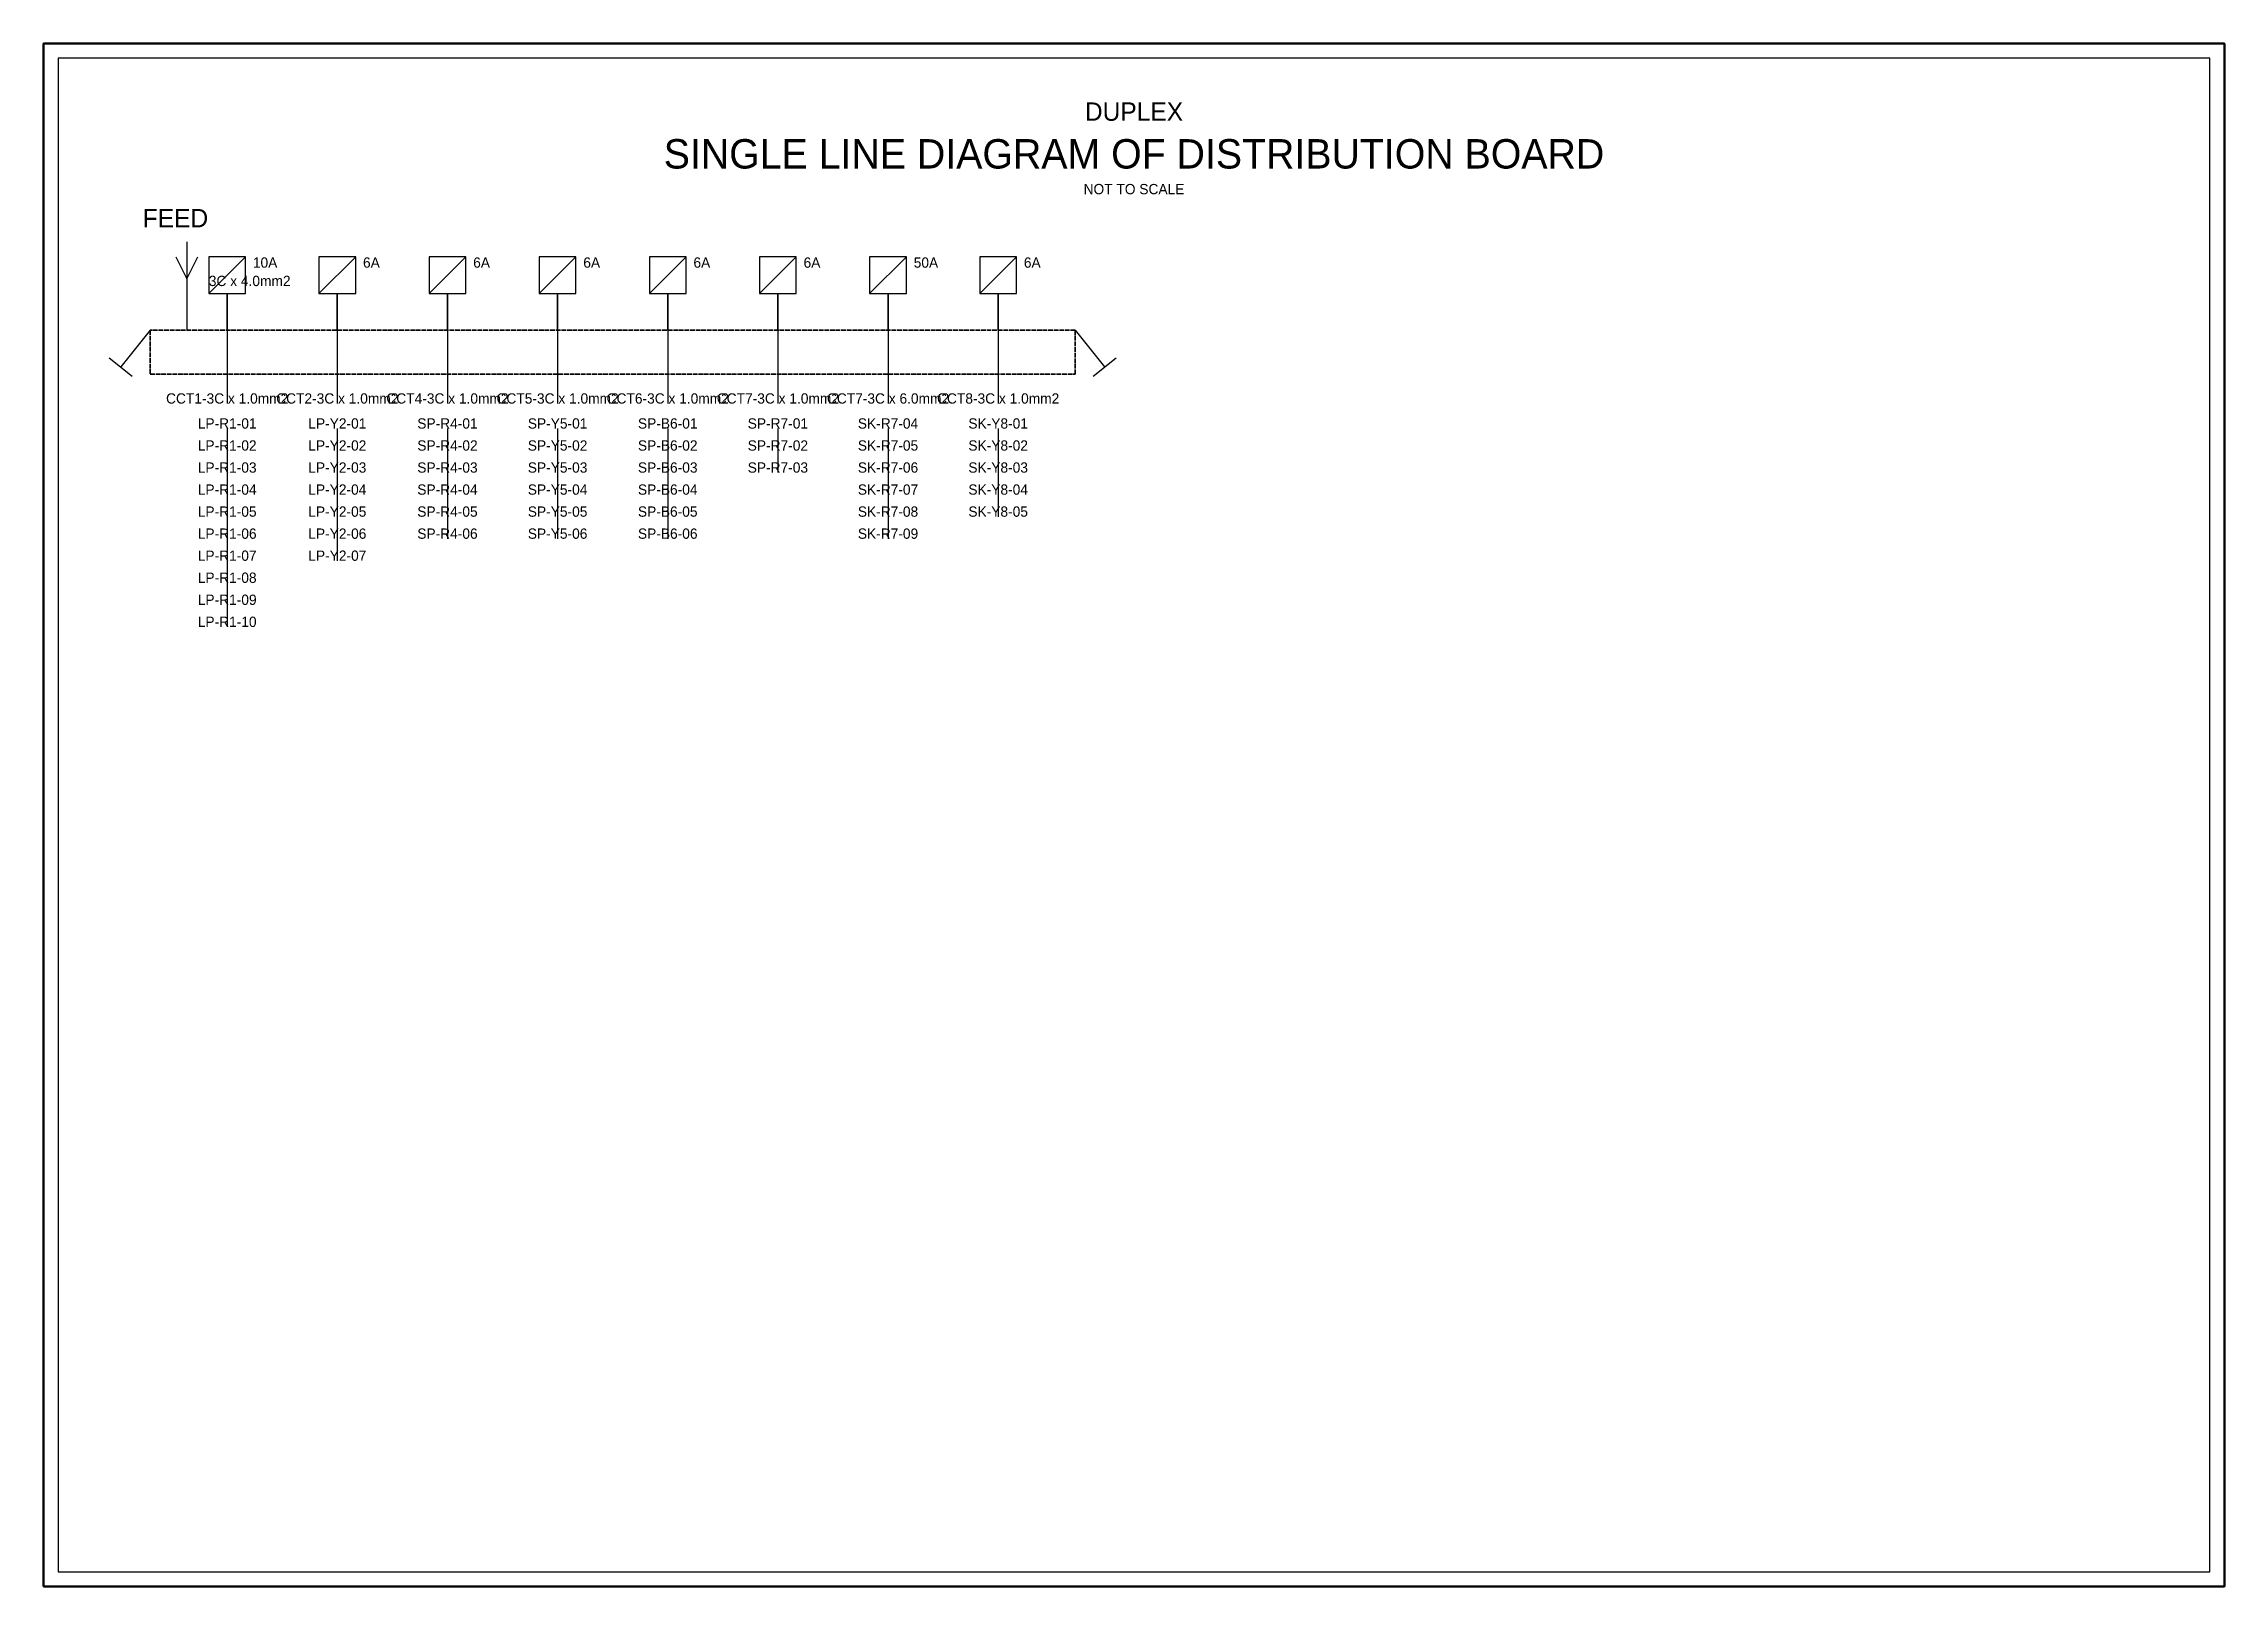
# Model space of a CAD drawing. Header units: millimetres. Extents: x 0 to 594, y 0 to 420.
import ezdxf
from ezdxf.enums import TextEntityAlignment as Align

# ---------------------------------------------------------------- set-up
doc = ezdxf.new("R2010")
doc.units = ezdxf.units.MM
doc.linetypes.add('DASHED', pattern=[1.524, 1.27, -0.254])
for name, color, linetype in [('SLD_B', 5, 'Continuous'), ('SLD_BORDER', 7, 'Continuous'), ('SLD_BUS', 7, 'Continuous'), ('SLD_INFO', 4, 'Continuous'), ('SLD_R', 1, 'Continuous'), ('SLD_TEXT', 7, 'Continuous'), ('SLD_Y', 2, 'Continuous')]:
    doc.layers.add(name, color=color, linetype=linetype)

msp = doc.modelspace()

# ---------------------------------------------------------------- linework, layer by layer
at = {"layer": 'SLD_B'}
for p, q in [((165, 352), (175, 362)), ((170, 342), (170, 352)), ((170, 352), (170, 322)), ((170, 315.2), (170, 285.2))]:
    msp.add_line(p, q, dxfattribs=at)
msp.add_lwpolyline([(165, 352), (175, 352), (175, 362), (165, 362)], close=True, dxfattribs=at)
at = {"layer": 'SLD_BORDER', "lineweight": 50}
msp.add_lwpolyline([(0, 0), (594, 0), (594, 420), (0, 420)], close=True, dxfattribs=at)
at = {"layer": 'SLD_BORDER'}
msp.add_lwpolyline([(4, 4), (590, 4), (590, 416), (4, 416)], close=True, dxfattribs=at)
at = {"layer": 'SLD_BUS'}
for p, q in [((39, 366), (39, 342)), ((29, 342), (21, 332)), ((281, 342), (289, 332)), ((17.88, 334.5), (24.12, 329.5)), ((285.88, 329.5), (292.12, 334.5))]:
    msp.add_line(p, q, dxfattribs=at)
msp.add_lwpolyline([(36, 362), (39, 356), (42, 362)], dxfattribs=at)
at = {"layer": 'SLD_BUS', "linetype": 'DASHED', "lineweight": 35}
msp.add_lwpolyline([(29, 330), (281, 330), (281, 342), (29, 342)], close=True, dxfattribs=at)
at = {"layer": 'SLD_R'}
for p, q in [((45, 352), (55, 362)), ((105, 352), (115, 362)), ((195, 352), (205, 362)), ((225, 352), (235, 362)), ((50, 342), (50, 352)), ((50, 352), (50, 322)), ((110, 342), (110, 352)), ((110, 352), (110, 322)), ((200, 342), (200, 352)), ((200, 352), (200, 322)), ((230, 342), (230, 352)), ((230, 352), (230, 322)), ((50, 315.2), (50, 261.2)), ((110, 315.2), (110, 285.2)), ((200, 315.2), (200, 303.2)), ((230, 315.2), (230, 285.2))]:
    msp.add_line(p, q, dxfattribs=at)
for points in [[(45, 352), (55, 352), (55, 362), (45, 362)], [(105, 352), (115, 352), (115, 362), (105, 362)], [(195, 352), (205, 352), (205, 362), (195, 362)], [(225, 352), (235, 352), (235, 362), (225, 362)]]:
    msp.add_lwpolyline(points, close=True, dxfattribs=at)
at = {"layer": 'SLD_Y'}
for p, q in [((75, 352), (85, 362)), ((135, 352), (145, 362)), ((255, 352), (265, 362)), ((80, 342), (80, 352)), ((80, 352), (80, 322)), ((140, 342), (140, 352)), ((140, 352), (140, 322)), ((260, 342), (260, 352)), ((260, 352), (260, 322)), ((80, 315.2), (80, 279.2)), ((140, 315.2), (140, 285.2)), ((260, 315.2), (260, 291.2))]:
    msp.add_line(p, q, dxfattribs=at)
for points in [[(75, 352), (85, 352), (85, 362), (75, 362)], [(135, 352), (145, 352), (145, 362), (135, 362)], [(255, 352), (265, 352), (265, 362), (255, 362)]]:
    msp.add_lwpolyline(points, close=True, dxfattribs=at)

# ---------------------------------------------------------------- texts
at = {"layer": 'SLD_B'}
msp.add_text('6A', height=2.8, dxfattribs=at).set_placement((177, 359))
at = {"layer": 'SLD_INFO'}
msp.add_text('NOT TO SCALE', height=2.8, dxfattribs=at).set_placement((297, 379), align=Align.CENTER)
msp.add_text('3C x 4.0mm2', height=2.8, dxfattribs=at).set_placement((45, 354))
at = {"layer": 'SLD_R'}
for s, p in [('10A', (57, 359)), ('6A', (117, 359)), ('6A', (207, 359)), ('50A', (237, 359))]:
    msp.add_text(s, height=2.8, dxfattribs=at).set_placement(p)
at = {"layer": 'SLD_TEXT'}
for s, height, p in [('DUPLEX', 5, (297, 399)), ('SINGLE LINE DIAGRAM OF DISTRIBUTION BOARD', 8, (297, 386)), ('CCT1-3C x 1.0mm2', 2.8, (50, 322)), ('CCT2-3C x 1.0mm2', 2.8, (80, 322)), ('CCT4-3C x 1.0mm2', 2.8, (110, 322)), ('CCT5-3C x 1.0mm2', 2.8, (140, 322)), ('CCT6-3C x 1.0mm2', 2.8, (170, 322)), ('CCT7-3C x 1.0mm2', 2.8, (200, 322)), ('CCT7-3C x 6.0mm2', 2.8, (230, 322)), ('CCT8-3C x 1.0mm2', 2.8, (260, 322)), ('LP-R1-01', 2.8, (50, 315.2)), ('LP-Y2-01', 2.8, (80, 315.2)), ('SP-R4-01', 2.8, (110, 315.2)), ('SP-Y5-01', 2.8, (140, 315.2)), ('SP-B6-01', 2.8, (170, 315.2)), ('SP-R7-01', 2.8, (200, 315.2)), ('SK-R7-04', 2.8, (230, 315.2)), ('SK-Y8-01', 2.8, (260, 315.2)), ('LP-R1-02', 2.8, (50, 309.2)), ('LP-Y2-02', 2.8, (80, 309.2)), ('SP-R4-02', 2.8, (110, 309.2)), ('SP-Y5-02', 2.8, (140, 309.2)), ('SP-B6-02', 2.8, (170, 309.2)), ('SP-R7-02', 2.8, (200, 309.2)), ('SK-R7-05', 2.8, (230, 309.2)), ('SK-Y8-02', 2.8, (260, 309.2)), ('LP-R1-03', 2.8, (50, 303.2)), ('LP-Y2-03', 2.8, (80, 303.2)), ('SP-R4-03', 2.8, (110, 303.2)), ('SP-Y5-03', 2.8, (140, 303.2)), ('SP-B6-03', 2.8, (170, 303.2)), ('SP-R7-03', 2.8, (200, 303.2)), ('SK-R7-06', 2.8, (230, 303.2)), ('SK-Y8-03', 2.8, (260, 303.2)), ('LP-R1-04', 2.8, (50, 297.2)), ('LP-Y2-04', 2.8, (80, 297.2)), ('SP-R4-04', 2.8, (110, 297.2)), ('SP-Y5-04', 2.8, (140, 297.2)), ('SP-B6-04', 2.8, (170, 297.2)), ('SK-R7-07', 2.8, (230, 297.2)), ('SK-Y8-04', 2.8, (260, 297.2)), ('LP-R1-05', 2.8, (50, 291.2)), ('LP-Y2-05', 2.8, (80, 291.2)), ('SP-R4-05', 2.8, (110, 291.2)), ('SP-Y5-05', 2.8, (140, 291.2)), ('SP-B6-05', 2.8, (170, 291.2)), ('SK-R7-08', 2.8, (230, 291.2)), ('SK-Y8-05', 2.8, (260, 291.2)), ('LP-R1-06', 2.8, (50, 285.2)), ('LP-Y2-06', 2.8, (80, 285.2)), ('SP-R4-06', 2.8, (110, 285.2)), ('SP-Y5-06', 2.8, (140, 285.2)), ('SP-B6-06', 2.8, (170, 285.2)), ('SK-R7-09', 2.8, (230, 285.2)), ('LP-R1-07', 2.8, (50, 279.2)), ('LP-Y2-07', 2.8, (80, 279.2)), ('LP-R1-08', 2.8, (50, 273.2)), ('LP-R1-09', 2.8, (50, 267.2)), ('LP-R1-10', 2.8, (50, 261.2))]:
    msp.add_text(s, height=height, dxfattribs=at).set_placement(p, align=Align.CENTER)
msp.add_text('FEED', height=5, dxfattribs=at).set_placement((27, 370))
at = {"layer": 'SLD_Y'}
for p in [(87, 359), (147, 359), (267, 359)]:
    msp.add_text('6A', height=2.8, dxfattribs=at).set_placement(p)

doc.saveas('drawing.dxf')
